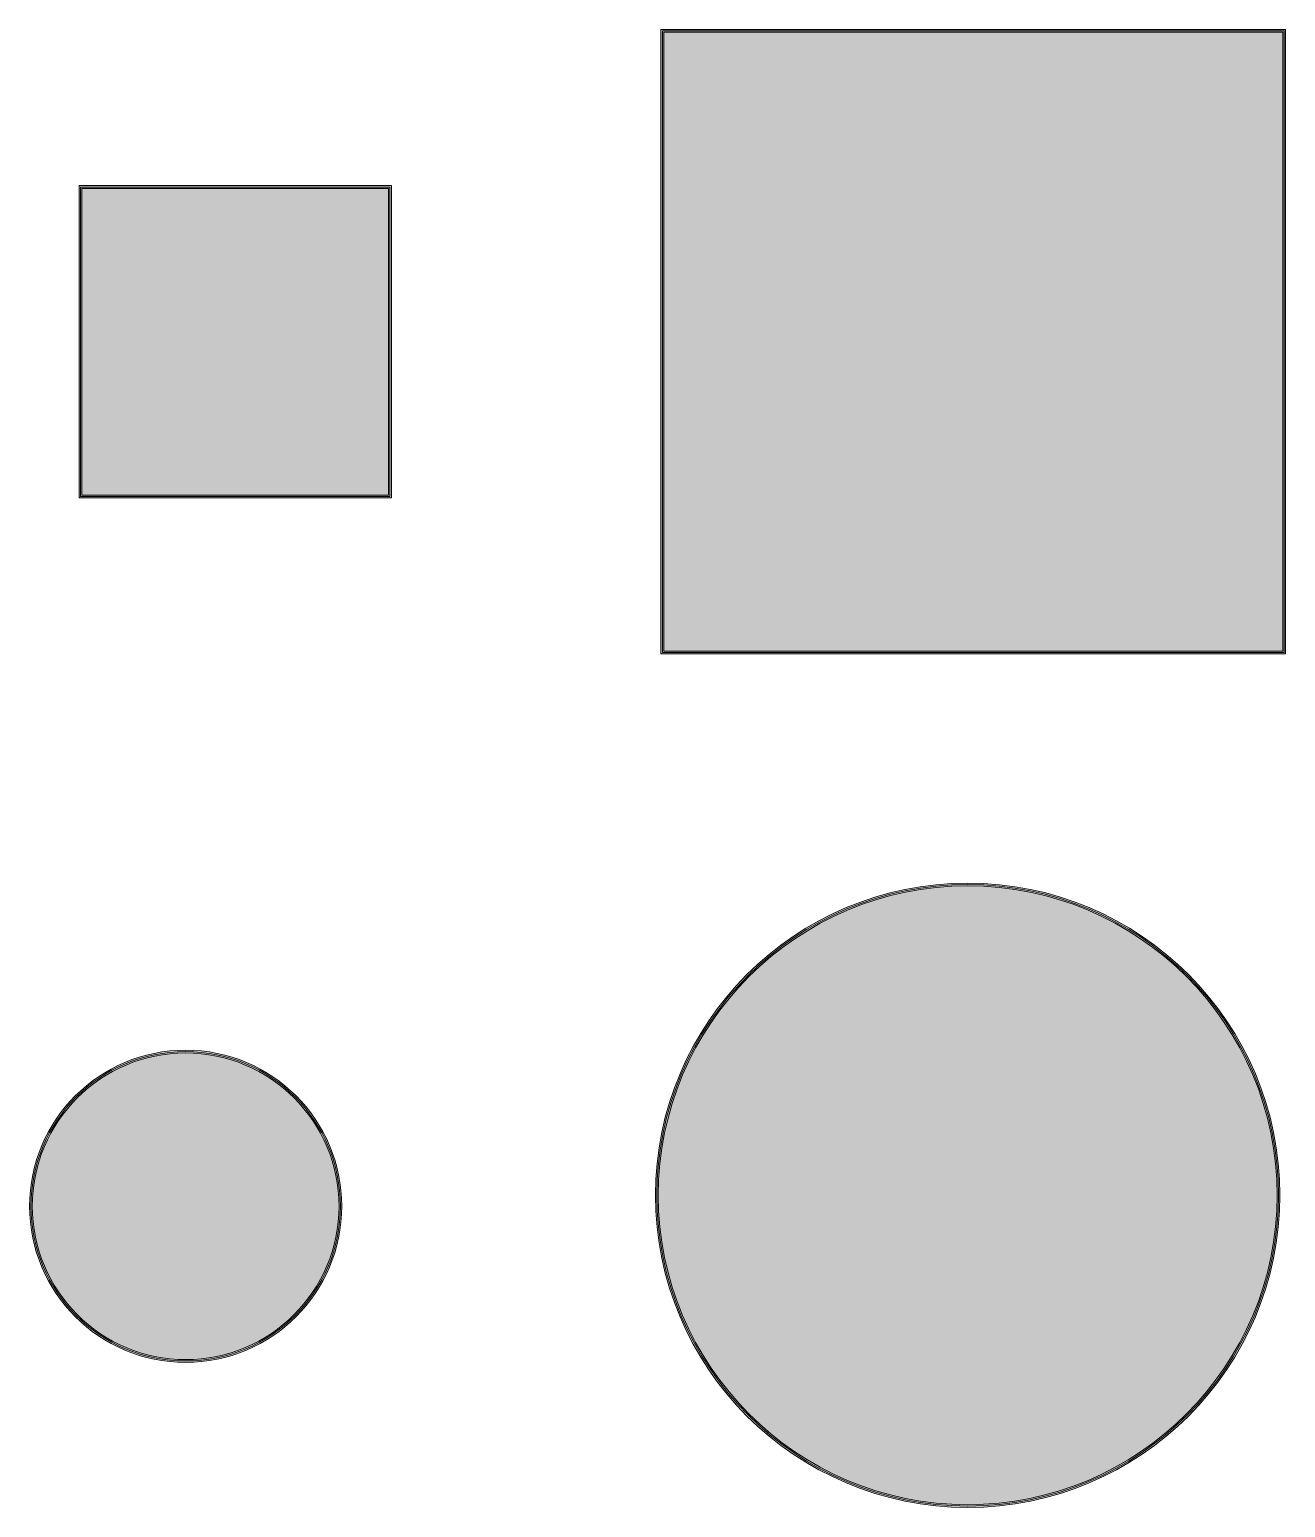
# Model space of a CAD drawing. Header units: inches. Extents: x 0.63 to 9.08, y -8.79 to -0.76.
# Drawn here: x 0.823 to 4.845, y -5.498 to -0.764 of the extents above; entities that cross this region are included whole.
import ezdxf

# ---------------------------------------------------------------- set-up
doc = ezdxf.new("R2010")
doc.units = ezdxf.units.IN
doc.header["$MEASUREMENT"] = 0
doc.layers.add('Layer 1', color=7, linetype='Continuous')

# ---------------------------------------------------------------- blocks, each defined once
blk = doc.blocks.new('block 2')
at = {"layer": 'Layer 1'}
h = blk.add_hatch(color=7, dxfattribs=at)
h.dxf.hatch_style = 2
h.paths.add_polyline_path([(1.9817, -1.2639), (0.9817, -1.2639), (0.9817, -2.2639), (1.9817, -2.2639)])
h.paths.add_polyline_path([(1.9728, -1.2727), (1.9728, -2.2551), (0.9905, -2.2551), (0.9905, -1.2727)])
h = blk.add_hatch(color=7, dxfattribs=at)
h.dxf.hatch_style = 2
h.paths.add_polyline_path([(0.9861, -2.2595), (0.9861, -1.2683), (1.9773, -1.2683), (1.9773, -2.2595)])
at = {"layer": 'Layer 1', "lineweight": 0}
for points in [[(1.9817, -1.2639), (0.9817, -1.2639), (0.9817, -2.2639), (1.9817, -2.2639), (1.9817, -1.2639), (1.9817, -1.2639)], [(0.9861, -2.2595), (0.9861, -1.2683), (1.9773, -1.2683), (1.9773, -2.2595), (0.9861, -2.2595)], [(1.9728, -1.2727), (1.9728, -2.2551), (0.9905, -2.2551), (0.9905, -1.2727), (1.9728, -1.2727)]]:
    blk.add_lwpolyline(points, dxfattribs=at)
blk = doc.blocks.new('block 3')
at = {"layer": 'Layer 1'}
h = blk.add_hatch(color=7, dxfattribs=at)
h.dxf.hatch_style = 2
h.paths.add_polyline_path([(4.8453, -0.7639), (2.8453, -0.7639), (2.8453, -2.7639), (4.8453, -2.7639)])
h.paths.add_polyline_path([(4.8365, -0.7727), (4.8365, -2.7551), (2.8541, -2.7551), (2.8541, -0.7727)])
h = blk.add_hatch(color=7, dxfattribs=at)
h.dxf.hatch_style = 2
h.paths.add_polyline_path([(2.8497, -2.7595), (2.8497, -0.7683), (4.8409, -0.7683), (4.8409, -2.7595)])
at = {"layer": 'Layer 1', "lineweight": 0}
for points in [[(4.8453, -0.7639), (2.8453, -0.7639), (2.8453, -2.7639), (4.8453, -2.7639), (4.8453, -0.7639), (4.8453, -0.7639)], [(2.8497, -2.7595), (2.8497, -0.7683), (4.8409, -0.7683), (4.8409, -2.7595), (2.8497, -2.7595)], [(4.8365, -0.7727), (4.8365, -2.7551), (2.8541, -2.7551), (2.8541, -0.7727), (4.8365, -0.7727)]]:
    blk.add_lwpolyline(points, dxfattribs=at)
blk = doc.blocks.new('block 4')
at = {"layer": 'Layer 1'}
h = blk.add_hatch(color=7, dxfattribs=at)
h.dxf.hatch_style = 2
edge = h.paths.add_edge_path()
edge.add_spline(control_points=[(1.3229, -4.0332), (1.0468, -4.0332), (0.8229, -4.2571), (0.8229, -4.5332), (0.8229, -4.8093), (1.0468, -5.0332), (1.3229, -5.0332), (1.5991, -5.0332), (1.8229, -4.8093), (1.8229, -4.5332), (1.8229, -4.2571), (1.5991, -4.0332), (1.3229, -4.0332), (1.3229, -4.0332), (1.3229, -4.0332), (1.3229, -4.0332)], knot_values=[0, 0, 0, 0, 1, 1, 1, 2, 2, 2, 3, 3, 3, 4, 4, 4, 5, 5, 5, 5], degree=3, periodic=1)
edge = h.paths.add_edge_path()
edge.add_spline(control_points=[(1.3229, -4.042), (1.5938, -4.042), (1.8141, -4.2624), (1.8141, -4.5332), (1.8141, -4.804), (1.5938, -5.0244), (1.3229, -5.0244), (1.0521, -5.0244), (0.8317, -4.804), (0.8317, -4.5332), (0.8317, -4.2624), (1.0521, -4.042), (1.3229, -4.042)], knot_values=[0, 0, 0, 0, 0.035278, 0.035278, 0.035278, 0.070556, 0.070556, 0.070556, 0.105833, 0.105833, 0.105833, 0.141111, 0.141111, 0.141111, 0.141111], degree=3, periodic=0)
edge.add_line((1.3229, -4.042), (1.3229, -4.042))
h = blk.add_hatch(color=7, dxfattribs=at)
h.dxf.hatch_style = 2
edge = h.paths.add_edge_path()
edge.add_spline(control_points=[(1.3229, -5.0288), (1.0497, -5.0288), (0.8273, -4.8065), (0.8273, -4.5332), (0.8273, -4.2599), (1.0497, -4.0376), (1.3229, -4.0376), (1.5962, -4.0376), (1.8185, -4.2599), (1.8185, -4.5332), (1.8185, -4.8065), (1.5962, -5.0288), (1.3229, -5.0288)], knot_values=[0, 0, 0, 0, 1, 1, 1, 2, 2, 2, 3, 3, 3, 4, 4, 4, 4], degree=3, periodic=1)
at = {"layer": 'Layer 1', "lineweight": 0}
for points, knots in [([(1.3229, -4.0332), (1.0468, -4.0332), (0.8229, -4.2571), (0.8229, -4.5332), (0.8229, -4.8093), (1.0468, -5.0332), (1.3229, -5.0332), (1.5991, -5.0332), (1.8229, -4.8093), (1.8229, -4.5332), (1.8229, -4.2571), (1.5991, -4.0332), (1.3229, -4.0332), (1.3229, -4.0332), (1.3229, -4.0332), (1.3229, -4.0332)], [0, 0, 0, 0, 1, 1, 1, 2, 2, 2, 3, 3, 3, 4, 4, 4, 5, 5, 5, 5]), ([(1.3229, -5.0288), (1.0497, -5.0288), (0.8273, -4.8065), (0.8273, -4.5332), (0.8273, -4.2599), (1.0497, -4.0376), (1.3229, -4.0376), (1.5962, -4.0376), (1.8185, -4.2599), (1.8185, -4.5332), (1.8185, -4.8065), (1.5962, -5.0288), (1.3229, -5.0288)], [0, 0, 0, 0, 1, 1, 1, 2, 2, 2, 3, 3, 3, 4, 4, 4, 4]), ([(1.3229, -4.042), (1.5938, -4.042), (1.8141, -4.2624), (1.8141, -4.5332), (1.8141, -4.804), (1.5938, -5.0244), (1.3229, -5.0244), (1.0521, -5.0244), (0.8317, -4.804), (0.8317, -4.5332), (0.8317, -4.2624), (1.0521, -4.042), (1.3229, -4.042)], [0, 0, 0, 0, 1, 1, 1, 2, 2, 2, 3, 3, 3, 4, 4, 4, 4])]:
    blk.add_open_spline(points, degree=3, knots=knots, dxfattribs=at)
blk = doc.blocks.new('block 5')
at = {"layer": 'Layer 1'}
h = blk.add_hatch(color=7, dxfattribs=at)
h.dxf.hatch_style = 2
edge = h.paths.add_edge_path()
edge.add_spline(control_points=[(3.8276, -3.4979), (3.2754, -3.4979), (2.8276, -3.9456), (2.8276, -4.4979), (2.8276, -5.0502), (3.2754, -5.4979), (3.8276, -5.4979), (4.3799, -5.4979), (4.8276, -5.0502), (4.8276, -4.4979), (4.8276, -3.9456), (4.3799, -3.4979), (3.8276, -3.4979), (3.8276, -3.4979), (3.8276, -3.4979), (3.8276, -3.4979)], knot_values=[0, 0, 0, 0, 1, 1, 1, 2, 2, 2, 3, 3, 3, 4, 4, 4, 5, 5, 5, 5], degree=3, periodic=1)
edge = h.paths.add_edge_path()
edge.add_spline(control_points=[(3.8276, -3.5067), (4.3742, -3.5067), (4.8188, -3.9514), (4.8188, -4.4979), (4.8188, -5.0445), (4.3742, -5.4891), (3.8276, -5.4891), (3.2811, -5.4891), (2.8365, -5.0445), (2.8365, -4.4979), (2.8365, -3.9514), (3.2811, -3.5067), (3.8276, -3.5067)], knot_values=[0, 0, 0, 0, 0.035278, 0.035278, 0.035278, 0.070556, 0.070556, 0.070556, 0.105833, 0.105833, 0.105833, 0.141111, 0.141111, 0.141111, 0.141111], degree=3, periodic=0)
edge.add_line((3.8276, -3.5067), (3.8276, -3.5067))
h = blk.add_hatch(color=7, dxfattribs=at)
h.dxf.hatch_style = 2
edge = h.paths.add_edge_path()
edge.add_spline(control_points=[(3.8276, -5.4935), (3.2787, -5.4935), (2.832, -5.0469), (2.832, -4.4979), (2.832, -3.9489), (3.2787, -3.5023), (3.8276, -3.5023), (4.3766, -3.5023), (4.8232, -3.9489), (4.8232, -4.4979), (4.8232, -5.0469), (4.3766, -5.4935), (3.8276, -5.4935)], knot_values=[0, 0, 0, 0, 1, 1, 1, 2, 2, 2, 3, 3, 3, 4, 4, 4, 4], degree=3, periodic=1)
at = {"layer": 'Layer 1', "lineweight": 0}
for points, knots in [([(3.8276, -3.4979), (3.2754, -3.4979), (2.8276, -3.9456), (2.8276, -4.4979), (2.8276, -5.0502), (3.2754, -5.4979), (3.8276, -5.4979), (4.3799, -5.4979), (4.8276, -5.0502), (4.8276, -4.4979), (4.8276, -3.9456), (4.3799, -3.4979), (3.8276, -3.4979), (3.8276, -3.4979), (3.8276, -3.4979), (3.8276, -3.4979)], [0, 0, 0, 0, 1, 1, 1, 2, 2, 2, 3, 3, 3, 4, 4, 4, 5, 5, 5, 5]), ([(3.8276, -5.4935), (3.2787, -5.4935), (2.832, -5.0469), (2.832, -4.4979), (2.832, -3.9489), (3.2787, -3.5023), (3.8276, -3.5023), (4.3766, -3.5023), (4.8232, -3.9489), (4.8232, -4.4979), (4.8232, -5.0469), (4.3766, -5.4935), (3.8276, -5.4935)], [0, 0, 0, 0, 1, 1, 1, 2, 2, 2, 3, 3, 3, 4, 4, 4, 4]), ([(3.8276, -3.5067), (4.3742, -3.5067), (4.8188, -3.9514), (4.8188, -4.4979), (4.8188, -5.0445), (4.3742, -5.4891), (3.8276, -5.4891), (3.2811, -5.4891), (2.8365, -5.0445), (2.8365, -4.4979), (2.8365, -3.9514), (3.2811, -3.5067), (3.8276, -3.5067)], [0, 0, 0, 0, 1, 1, 1, 2, 2, 2, 3, 3, 3, 4, 4, 4, 4])]:
    blk.add_open_spline(points, degree=3, knots=knots, dxfattribs=at)

msp = doc.modelspace()

# ---------------------------------------------------------------- block references
at = {"layer": 'Layer 1'}
for name in ['block 3', 'block 2', 'block 5', 'block 4']:
    msp.add_blockref(name, (0, 0), dxfattribs=at)

doc.saveas('drawing.dxf')
